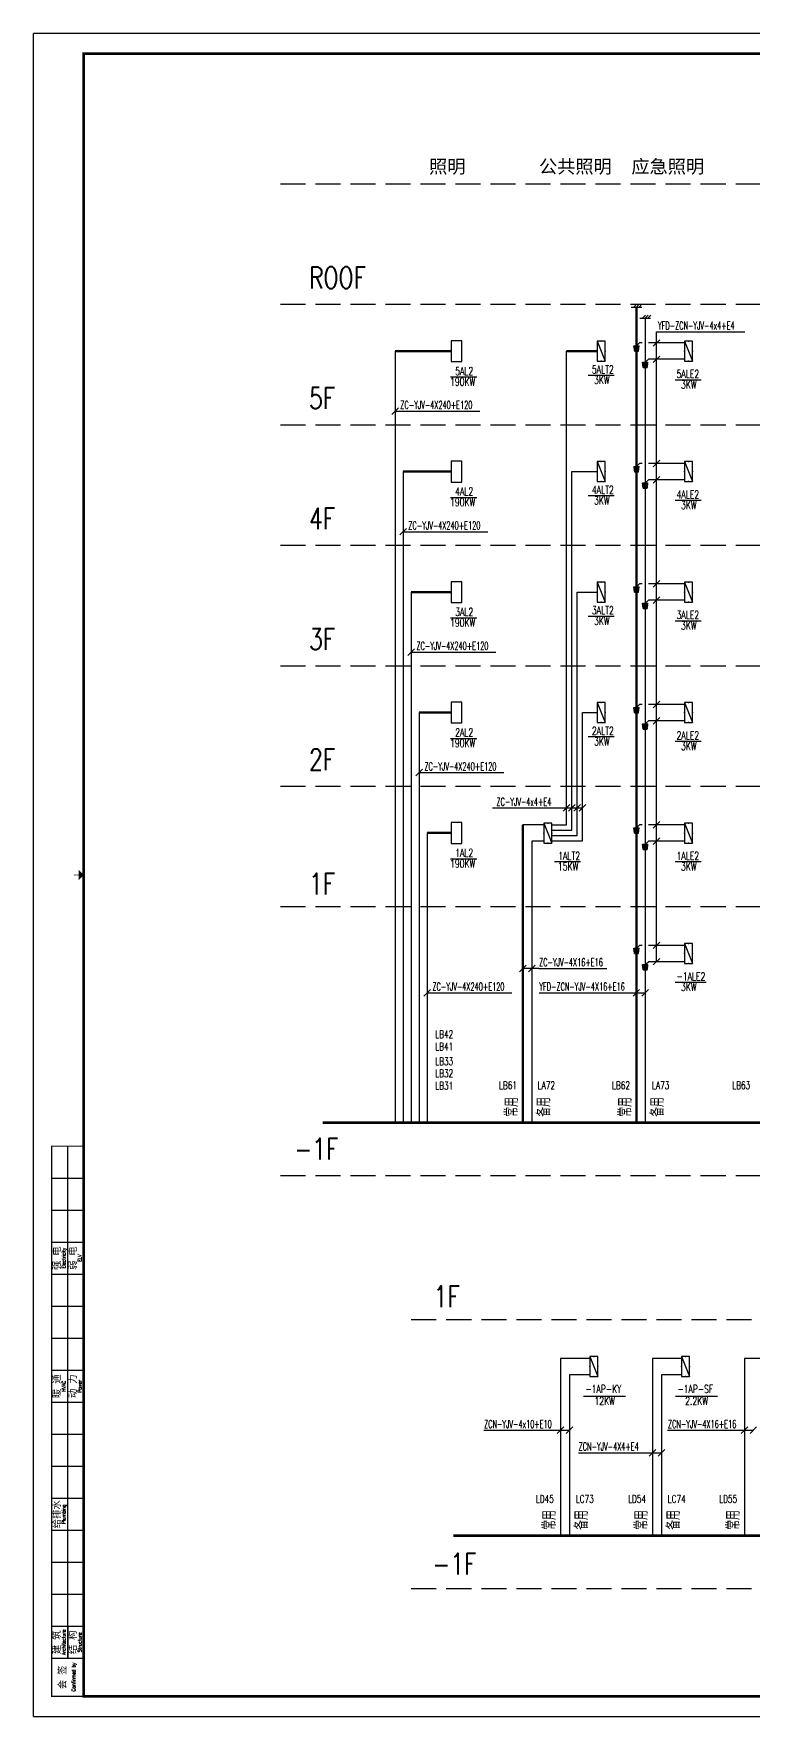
# Model space of a CAD drawing. Extents: x -336391 to 664021, y -458009 to -178412.
# Drawn here: x -207836 to -171877, y -458009 to -373909 of the extents above; entities that cross this region are included whole.
import ezdxf
from ezdxf.enums import TextEntityAlignment as Align

# ---------------------------------------------------------------- set-up
doc = ezdxf.new("R2010")
doc.units = 0
doc.header["$LTSCALE"] = 1000
doc.header["$MEASUREMENT"] = 0
doc.linetypes.add('DASH', pattern=[0.35, 0.25, -0.1])
doc.layers.get('0').update_dxf_attribs({"linetype": 'CONTINUOUS'})
for name, color, linetype in [('A-墙线', 7, 'CONTINUOUS'), ('AXIS', 3, 'CONTINUOUS'), ('EQUIP', 3, 'CONTINUOUS'), ('SIG_TEXT', 7, 'CONTINUOUS'), ('STAIR', 4, 'CONTINUOUS'), ('WIRE-照明', 6, 'CONTINUOUS'), ('图框', 7, 'CONTINUOUS'), ('电气-文字', 4, 'CONTINUOUS')]:
    doc.layers.add(name, color=color, linetype=linetype)
doc.layers.add('WIRE', color=6, linetype='CONTINUOUS', lineweight=50)
doc.styles.add('_TCH_LABEL', font='COMPLEX', dxfattribs={"bigfont": 'GBCBIG'})
doc.styles.add('HZ', font='tjromans.shx', dxfattribs={"width": 0.75, "bigfont": 'tjhztxt.shx'})
doc.styles.get("Standard").update_dxf_attribs({"font": 'simplex.shx', "bigfont": 'hztxt.shx'})
doc.styles.add('STYLE2', font='')
doc.styles.add('TKZ2_tjkts.shx', font='tjromant.shx', dxfattribs={"bigfont": 'tjkts.shx'})
doc.styles.get('STYLE2').set_extended_font_data('SimSun')

# ---------------------------------------------------------------- blocks, each defined once
blk = doc.blocks.new('$equip$00001416')
for p, q in [((0.75, 0.6), (-0.75, 0.6)), ((-0.75, 0), (0.75, 0.6)), ((-0.75, 0.6), (-0.75, 0)), ((-0.75, 0), (0.75, 0)), ((0.75, 0), (0.75, 0.6))]:
    blk.add_line(p, q)
for p in [(-0.75, 0.3), (0, 0.6), (0, 0), (0.75, 0.3)]:
    blk.add_point(p)
at = {"style": '_TCH_LABEL', "flags": 9}
blk.add_attdef('A', (0, 0), '', height=0.00002, dxfattribs=at)
blk = doc.blocks.new('_LINKPT1')
at = {"color": 0}
blk.add_line((0, 0), (0, 0), dxfattribs=at)
blk = doc.blocks.new('1J1E78OP')
for p, q in [((0.78, 0.4), (-0.78, 0.4)), ((-0.78, 0.4), (-0.78, -0.4)), ((0.78, -0.4), (0.78, 0.4)), ((-0.78, -0.4), (0.78, -0.4))]:
    blk.add_line(p, q)
at = {"const_width": 0.04}
blk.add_lwpolyline([(-0.78, 0.4), (-0.78, -0.4), (0.78, -0.4), (0.78, 0.4)], close=True, dxfattribs=at)
at = {"xscale": 0.002, "yscale": 0.002, "zscale": 0.002}
for p in [(-0.78, 0), (0, 0.4), (0.78, 0), (0, -0.4)]:
    blk.add_blockref('_LINKPT1', p, dxfattribs=at)
at = {"flags": 9}
blk.add_attdef('A', (0, 0), '', height=0.00002, dxfattribs=at)
blk = doc.blocks.new('tk2')
at = {"layer": '图框'}
for p, q in [((118900, 84100), (0, 84100)), ((0, 0), (0, 84100)), ((1700, 2900), (1700, 28500)), ((900, 26900), (2500, 26900)), ((900, 25300), (2500, 25300)), ((900, 23700), (2500, 23700)), ((900, 22100), (2500, 22100)), ((900, 20500), (2500, 20500)), ((900, 18900), (2500, 18900)), ((900, 17300), (2500, 17300)), ((900, 15700), (2500, 15700)), ((900, 14100), (2500, 14100)), ((900, 12500), (2500, 12500)), ((900, 10900), (2500, 10900)), ((900, 9300), (2500, 9300)), ((900, 7700), (2500, 7700)), ((900, 6100), (2500, 6100)), ((900, 4500), (2500, 4500)), ((1700, 4500), (1700, 2900)), ((900, 2900), (2500, 2900)), ((0, 0), (118900, 0))]:
    blk.add_line(p, q, dxfattribs=at)
at = {"layer": '图框', "const_width": 120}
blk.add_lwpolyline([(117900, 1000), (117900, 83100), (2500, 83100), (2500, 1000)], close=True, dxfattribs=at)
at = {"layer": '图框'}
for points, const_width in [([(2250, 42050), (2000, 42050)], 30), ([(2500, 1000), (900, 1000), (900, 28500), (2500, 28500)], 60)]:
    blk.add_lwpolyline(points, dxfattribs=dict(at, const_width=const_width))
blk.add_solid([(2250, 41800), (2250, 42300), (2500, 42050)], dxfattribs=at)
at = {"layer": '图框', "style": 'TKZ2_tjkts.shx'}
for s, p in [('强 电', (1179, 22900)), ('弱 电', (1979, 22900)), ('暖 通', (1179, 16500)), ('动 力', (1979, 16500)), ('给排水', (1179, 10100)), ('建 筑', (1179, 3700)), ('结 构', (1979, 3700)), ('会 签', (1462, 1950))]:
    blk.add_text(s, height=360, rotation=90, dxfattribs=at).set_placement(p, align=Align.MIDDLE_CENTER)
at = {"layer": '图框', "style": 'TKZ2_tjkts.shx', "width": 0.8}
for s, p in [('Electricity', (1502, 22900)), ('ELV', (2302, 22900)), ('HVAC', (1502, 16500)), ('Power', (2302, 16500)), ('Plumbing', (1502, 10100)), ('Architecture', (1502, 3700)), ('Structure', (2302, 3700)), ('Confirmed by', (1995, 1961))]:
    blk.add_text(s, height=180, rotation=90, dxfattribs=at).set_placement(p, align=Align.MIDDLE_CENTER)

msp = doc.modelspace()

# ---------------------------------------------------------------- hatches: boundary and pattern name
at = {"layer": 'WIRE-照明'}
h = msp.add_hatch(dxfattribs=at)
h.set_pattern_fill('ANSI31', color=3, scale=133.333333, style=0)
h.set_pattern_definition([(45, (-146994.535, -381764.554), (-9.4280904, 9.4280904), [])])
h.paths.add_polyline_path([(-177855.6, -389517.7), (-177588.9, -389517.7), (-177622.2, -389784.3), (-177822.2, -389784.3)])
h = msp.add_hatch(dxfattribs=at)
h.set_pattern_fill('ANSI31', color=3, scale=133.333333, style=0)
h.set_pattern_definition([(45, (-146548.246, -382580.923), (-9.4280904, 9.4280904), [])])
h.paths.add_polyline_path([(-177409.3, -390334), (-177142.6, -390334), (-177175.9, -390600.7), (-177375.9, -390600.7)])
h = msp.add_hatch(dxfattribs=at)
h.set_pattern_fill('ANSI31', color=3, scale=133.333333, style=0)
h.set_pattern_definition([(45, (-146994.535, -387785.54), (-9.4280904, 9.4280904), [])])
h.paths.add_polyline_path([(-177855.6, -395538.7), (-177588.9, -395538.7), (-177622.2, -395805.3), (-177822.2, -395805.3)])
h = msp.add_hatch(dxfattribs=at)
h.set_pattern_fill('ANSI31', color=3, scale=133.333333, style=0)
h.set_pattern_definition([(45, (-146548.246, -388601.91), (-9.4280904, 9.4280904), [])])
h.paths.add_polyline_path([(-177409.3, -396355), (-177142.6, -396355), (-177175.9, -396621.7), (-177375.9, -396621.7)])
h = msp.add_hatch(dxfattribs=at)
h.set_pattern_fill('ANSI31', color=3, scale=133.333333, style=0)
h.set_pattern_definition([(45, (-146994.535, -393806.527), (-9.4280904, 9.4280904), [])])
h.paths.add_polyline_path([(-177855.6, -401559.7), (-177588.9, -401559.7), (-177622.2, -401826.3), (-177822.2, -401826.3)])
h = msp.add_hatch(dxfattribs=at)
h.set_pattern_fill('ANSI31', color=3, scale=133.333333, style=0)
h.set_pattern_definition([(45, (-146548.246, -394622.896), (-9.4280904, 9.4280904), [])])
h.paths.add_polyline_path([(-177409.3, -402376), (-177142.6, -402376), (-177175.9, -402642.7), (-177375.9, -402642.7)])
h = msp.add_hatch(dxfattribs=at)
h.set_pattern_fill('ANSI31', color=3, scale=133.333333, style=0)
h.set_pattern_definition([(45, (-146994.535, -399827.513), (-9.4280904, 9.4280904), [])])
h.paths.add_polyline_path([(-177855.6, -407580.6), (-177588.9, -407580.6), (-177622.2, -407847.3), (-177822.2, -407847.3)])
h = msp.add_hatch(dxfattribs=at)
h.set_pattern_fill('ANSI31', color=3, scale=133.333333, style=0)
h.set_pattern_definition([(45, (-146548.246, -400643.882), (-9.4280904, 9.4280904), [])])
h.paths.add_polyline_path([(-177409.3, -408397), (-177142.6, -408397), (-177175.9, -408663.7), (-177375.9, -408663.7)])
h = msp.add_hatch(dxfattribs=at)
h.set_pattern_fill('ANSI31', color=3, scale=133.333333, style=0)
h.set_pattern_definition([(45, (-146994.535, -405848.499), (-9.4280904, 9.4280904), [])])
h.paths.add_polyline_path([(-177855.6, -413601.6), (-177588.9, -413601.6), (-177622.2, -413868.3), (-177822.2, -413868.3)])
h = msp.add_hatch(dxfattribs=at)
h.set_pattern_fill('ANSI31', color=3, scale=133.333333, style=0)
h.set_pattern_definition([(45, (-146548.246, -406664.868), (-9.4280904, 9.4280904), [])])
h.paths.add_polyline_path([(-177409.3, -414418), (-177142.6, -414418), (-177175.9, -414684.7), (-177375.9, -414684.7)])
h = msp.add_hatch(dxfattribs=at)
h.set_pattern_fill('ANSI31', color=3, scale=133.333333, style=0)
h.set_pattern_definition([(45, (-146994.535, -411869.485), (-9.4280904, 9.4280904), [])])
h.paths.add_polyline_path([(-177855.6, -419622.6), (-177588.9, -419622.6), (-177622.2, -419889.3), (-177822.2, -419889.3)])
h = msp.add_hatch(dxfattribs=at)
h.set_pattern_fill('ANSI31', color=3, scale=133.333333, style=0)
h.set_pattern_definition([(45, (-146548.246, -412685.855), (-9.4280904, 9.4280904), [])])
h.paths.add_polyline_path([(-177409.3, -420439), (-177142.6, -420439), (-177175.9, -420705.6), (-177375.9, -420705.6)])

# ---------------------------------------------------------------- linework, layer by layer
at = {"layer": 'SIG_TEXT'}
for p, q in [((-176885.3, -389534.7), (-176555.3, -389204.7)), ((-176720.3, -420291), (-176720.3, -388813.6)), ((-176720.3, -388813.6), (-172302.2, -388813.6)), ((-176885.3, -390351.1), (-176555.3, -390021.1)), ((-180133.6, -390977.7), (-178828, -390977.7)), ((-187004.4, -391067.3), (-185698.9, -391067.3)), ((-175787.8, -391208), (-174482.3, -391208)), ((-189942.8, -392944), (-189612.9, -392614.1)), ((-189777.9, -392779.1), (-185544.2, -392779.1)), ((-176885.3, -395555.7), (-176555.3, -395225.7)), ((-176885.3, -396372), (-176555.3, -396042.1)), ((-187004.4, -397088.3), (-185698.9, -397088.3)), ((-180133.6, -396998.7), (-178828, -396998.7)), ((-175787.8, -397229), (-174482.3, -397229)), ((-189542.8, -398965), (-189212.9, -398635.1)), ((-189377.9, -398800), (-185144.2, -398800)), ((-176885.3, -401576.7), (-176555.3, -401246.7)), ((-176885.3, -402393), (-176555.3, -402063)), ((-187004.4, -403109.3), (-185698.9, -403109.3)), ((-180133.6, -403019.7), (-178828, -403019.7)), ((-175787.8, -403250), (-174482.3, -403250)), ((-189142.8, -404986), (-188812.9, -404656)), ((-188977.9, -404821), (-184744.2, -404821)), ((-176885.3, -407597.6), (-176555.3, -407267.7)), ((-176885.3, -408414), (-176555.3, -408084)), ((-187004.4, -409130.2), (-185698.9, -409130.2)), ((-180133.6, -409040.7), (-178828, -409040.7)), ((-175787.8, -409271), (-174482.3, -409271)), ((-188742.8, -411007), (-188412.9, -410677)), ((-188577.9, -410842), (-184344.2, -410842)), ((-184908.1, -412608.2), (-181159.2, -412608.2)), ((-181376.1, -412773.2), (-181046.1, -412443.2)), ((-181159.2, -412608.2), (-180411.1, -412608.2)), ((-181109.4, -412773.2), (-180779.5, -412443.2)), ((-180842.8, -412773.2), (-180512.8, -412443.2)), ((-180576.1, -412773.2), (-180246.1, -412443.2)), ((-176885.3, -413618.6), (-176555.3, -413288.7)), ((-176885.3, -414435), (-176555.3, -414105)), ((-187004.4, -415151.2), (-185698.9, -415151.2)), ((-181816, -415292), (-180510.5, -415292)), ((-175787.8, -415292), (-174482.3, -415292)), ((-176885.3, -419639.6), (-176555.3, -419309.6)), ((-183562.3, -420798.1), (-183232.3, -420468.1)), ((-183116, -420798.1), (-182786, -420468.1)), ((-176885.3, -420456), (-176555.3, -420126)), ((-182598.7, -420633.1), (-183397.3, -420633.1)), ((-182598.7, -420633.1), (-179194.3, -420633.1)), ((-175787.8, -421313), (-174227.6, -421313)), ((-188342.8, -422015.2), (-188012.9, -421685.2)), ((-188177.9, -421850.2), (-183951.3, -421850.2)), ((-182583.7, -421850.2), (-178076.4, -421850.2)), ((-178076.4, -421850.2), (-177275.9, -421850.2)), ((-177887.2, -422015.2), (-177557.3, -421685.2)), ((-177440.9, -422015.2), (-177111, -421685.2)), ((-180358.2, -442003.5), (-178267.9, -442003.5)), ((-175763.9, -442003.5), (-173673.6, -442003.5)), ((-185346.9, -443710.5), (-181066.1, -443710.5)), ((-181677.4, -443875.5), (-181347.4, -443545.5)), ((-181231, -443875.5), (-180901.1, -443545.5)), ((-176158.2, -443710.5), (-171877.4, -443710.5)), ((-172488.7, -443875.5), (-172158.8, -443545.5)), ((-172042.4, -443875.5), (-171712.4, -443545.5)), ((-180619.2, -444832.9), (-177008.1, -444832.9)), ((-177083.1, -444997.9), (-176753.1, -444667.9)), ((-177008.1, -444832.9), (-176471.7, -444832.9)), ((-176636.7, -444997.9), (-176306.8, -444667.9))]:
    msp.add_line(p, q, dxfattribs=at)
at = {"layer": 'STAIR', "linetype": 'DASH', "ltscale": 5}
for p, q in [((-195509.5, -381413.1), (-123820.1, -381413.1)), ((-195509.5, -381413.1), (-123820.1, -381413.1)), ((-195509.5, -387434.1), (-123820.1, -387434.1)), ((-195509.5, -387434.1), (-123820.1, -387434.1)), ((-195509.5, -393455), (-123820.1, -393455)), ((-195509.5, -393455), (-123820.1, -393455)), ((-195509.5, -399476), (-123820.1, -399476)), ((-195509.5, -405497), (-123820.1, -405497)), ((-195509.5, -411518), (-123820.1, -411518)), ((-195509.5, -417539), (-123820.1, -417539)), ((-195509.5, -430975.9), (-123820.1, -430975.9)), ((-188967.3, -438182), (-126761.7, -438182)), ((-188967.3, -451618.9), (-126761.7, -451618.9))]:
    msp.add_line(p, q, dxfattribs=at)
at = {"layer": 'WIRE'}
for p, q in [((-177722.2, -387575.5), (-177722.3, -428329.9)), ((-186971.2, -389775.5), (-189777.9, -389775.5)), ((-179684.7, -389777.9), (-181211.1, -389777.9)), ((-186971.2, -395796.5), (-189377.9, -395796.5)), ((-186971.2, -401817.4), (-188977.9, -401817.4)), ((-186971.2, -407838.4), (-188577.9, -407838.4)), ((-183397.3, -413453.6), (-183397.3, -428329.9)), ((-186971.2, -413859.4), (-188177.9, -413859.4))]:
    msp.add_line(p, q, dxfattribs=at)
at = {"layer": 'WIRE-照明'}
for p, q in [((-177988.9, -387575.5), (-177455.6, -387575.5)), ((-177855.6, -387575.5), (-177714.1, -387434.1)), ((-177722.2, -387575.5), (-177580.8, -387434.1)), ((-177588.9, -387575.5), (-177447.5, -387434.1)), ((-177542.6, -388128.3), (-177009.3, -388128.3)), ((-177409.3, -388128.3), (-177267.9, -387986.8)), ((-177275.9, -388128.3), (-177134.5, -387986.8)), ((-177275.9, -388128.3), (-177275.9, -428329.9)), ((-177142.6, -388128.3), (-177001.2, -387986.8)), ((-177722.2, -389517.7), (-177565.5, -389369.7)), ((-177428.2, -389369.7), (-177565.5, -389369.7)), ((-175309.7, -389369.7), (-177122.1, -389369.7)), ((-189777.9, -389775.5), (-189777.9, -428329.9)), ((-181211.1, -413455.1), (-181211.1, -389777.9)), ((-177275.9, -390334), (-177119.2, -390186.1)), ((-175309.7, -390186.1), (-177119.2, -390186.1)), ((-189377.9, -395796.5), (-189377.9, -428329.9)), ((-180944.5, -395798.9), (-179684.7, -395798.9)), ((-180944.5, -413721.7), (-180944.5, -395798.9)), ((-177722.2, -395538.7), (-177565.5, -395390.7)), ((-177428.2, -395390.7), (-177565.5, -395390.7)), ((-175309.7, -395390.7), (-177122.1, -395390.7)), ((-177275.9, -396355), (-177119.2, -396207.1)), ((-175309.7, -396207.1), (-177119.2, -396207.1)), ((-188977.9, -401817.4), (-188977.9, -428329.9)), ((-180677.8, -401819.9), (-179684.7, -401819.9)), ((-180677.8, -413988.4), (-180677.8, -401819.9)), ((-177722.2, -401559.7), (-177565.5, -401411.7)), ((-177428.2, -401411.7), (-177565.5, -401411.7)), ((-175309.7, -401411.7), (-177122.1, -401411.7)), ((-177275.9, -402376), (-177119.2, -402228)), ((-175309.7, -402228), (-177119.2, -402228)), ((-188577.9, -407838.4), (-188577.9, -428329.9)), ((-180411.1, -407840.8), (-179684.7, -407840.8)), ((-180411.1, -414255.1), (-180411.1, -407840.8)), ((-177722.2, -407580.6), (-177565.5, -407432.7)), ((-177428.2, -407432.7), (-177565.5, -407432.7)), ((-175309.7, -407432.7), (-177122.1, -407432.7)), ((-177275.9, -408397), (-177119.2, -408249)), ((-175309.7, -408249), (-177119.2, -408249)), ((-182338.7, -413453.6), (-183397.3, -413453.6)), ((-181938.7, -413455.1), (-181211.1, -413455.1)), ((-181938.7, -413721.7), (-180944.5, -413721.7)), ((-177722.2, -413601.6), (-177565.5, -413453.6)), ((-177428.2, -413453.6), (-177565.5, -413453.6)), ((-175309.7, -413453.6), (-177122.1, -413453.6)), ((-188177.9, -413859.4), (-188177.9, -428329.9)), ((-182951, -414270), (-182951, -428329.9)), ((-182338.7, -414270), (-182951, -414270)), ((-181938.7, -413988.4), (-180677.8, -413988.4)), ((-181938.7, -414255.1), (-180411.1, -414255.1)), ((-177275.9, -414418), (-177119.2, -414270)), ((-175309.7, -414270), (-177119.2, -414270)), ((-177722.2, -419622.6), (-177565.5, -419474.6)), ((-177428.2, -419474.6), (-177565.5, -419474.6)), ((-175309.7, -419474.6), (-177122.1, -419474.6)), ((-177275.9, -420439), (-177119.2, -420291)), ((-175309.7, -420291), (-177119.2, -420291)), ((-180053.7, -440117.7), (-181512.4, -440117.7)), ((-181512.4, -440117.7), (-181512.4, -448973)), ((-175459.4, -440117.7), (-176918.1, -440117.7)), ((-176918.1, -440117.7), (-176918.1, -448973)), ((-172323.7, -440117.7), (-172323.8, -448973)), ((-170865.1, -440117.7), (-172323.7, -440117.7)), ((-180053.7, -440934), (-181066.1, -440934)), ((-181066.1, -440934), (-181066.1, -448972.9)), ((-175459.4, -440934), (-176471.7, -440934)), ((-176471.7, -440934), (-176471.7, -448972.9))]:
    msp.add_line(p, q, dxfattribs=at)
at = {"layer": 'WIRE-照明', "color": 3}
for p, q in [((-177855.6, -389517.7), (-177588.9, -389517.7)), ((-177822.2, -389784.3), (-177622.2, -389784.3)), ((-177622.2, -389784.3), (-177588.9, -389517.7)), ((-177409.3, -390334), (-177142.6, -390334)), ((-177375.9, -390600.7), (-177409.3, -390334)), ((-177409.3, -390334), (-177142.6, -390334)), ((-177375.9, -390600.7), (-177175.9, -390600.7)), ((-177175.9, -390600.7), (-177142.6, -390334)), ((-177855.6, -395538.7), (-177588.9, -395538.7)), ((-177822.2, -395805.3), (-177622.2, -395805.3)), ((-177622.2, -395805.3), (-177588.9, -395538.7)), ((-177409.3, -396355), (-177142.6, -396355)), ((-177375.9, -396621.7), (-177409.3, -396355)), ((-177409.3, -396355), (-177142.6, -396355)), ((-177375.9, -396621.7), (-177175.9, -396621.7)), ((-177175.9, -396621.7), (-177142.6, -396355)), ((-177855.6, -401559.7), (-177588.9, -401559.7)), ((-177822.2, -401826.3), (-177855.6, -401559.7)), ((-177822.2, -401826.3), (-177622.2, -401826.3)), ((-177622.2, -401826.3), (-177588.9, -401559.7)), ((-177409.3, -402376), (-177142.6, -402376)), ((-177375.9, -402642.7), (-177409.3, -402376)), ((-177409.3, -402376), (-177142.6, -402376)), ((-177375.9, -402642.7), (-177175.9, -402642.7)), ((-177175.9, -402642.7), (-177142.6, -402376)), ((-177822.2, -407847.3), (-177855.6, -407580.6)), ((-177855.6, -407580.6), (-177588.9, -407580.6)), ((-177822.2, -407847.3), (-177622.2, -407847.3)), ((-177622.2, -407847.3), (-177588.9, -407580.6)), ((-177409.3, -408397), (-177142.6, -408397)), ((-177375.9, -408663.7), (-177409.3, -408397)), ((-177409.3, -408397), (-177142.6, -408397)), ((-177375.9, -408663.7), (-177175.9, -408663.7)), ((-177175.9, -408663.7), (-177142.6, -408397)), ((-177855.6, -413601.6), (-177588.9, -413601.6)), ((-177822.2, -413868.3), (-177855.6, -413601.6)), ((-177622.2, -413868.3), (-177588.9, -413601.6)), ((-177822.2, -413868.3), (-177622.2, -413868.3)), ((-177409.3, -414418), (-177142.6, -414418)), ((-177375.9, -414684.7), (-177409.3, -414418)), ((-177409.3, -414418), (-177142.6, -414418)), ((-177175.9, -414684.7), (-177142.6, -414418)), ((-177375.9, -414684.7), (-177175.9, -414684.7)), ((-177855.6, -419622.6), (-177588.9, -419622.6)), ((-177822.2, -419889.3), (-177855.6, -419622.6)), ((-177622.2, -419889.3), (-177588.9, -419622.6)), ((-177822.2, -419889.3), (-177622.2, -419889.3)), ((-177409.3, -420439), (-177142.6, -420439)), ((-177375.9, -420705.6), (-177409.3, -420439)), ((-177409.3, -420439), (-177142.6, -420439)), ((-177175.9, -420705.6), (-177142.6, -420439)), ((-177375.9, -420705.6), (-177175.9, -420705.6))]:
    msp.add_line(p, q, dxfattribs=at)
at = {"layer": 'WIRE-照明', "const_width": 133.3}
for points in [[(-193403.8, -428329.9), (-127710.8, -428329.9)], [(-186861.6, -448972.9), (-130652.5, -448972.9)]]:
    msp.add_lwpolyline(points, dxfattribs=at)

# ---------------------------------------------------------------- block references
at = {"layer": 'A-墙线'}
msp.add_blockref('tk2', (-207836.3, -458008.9), dxfattribs=at)
at = {"layer": 'EQUIP', "xscale": 666.6666666665988, "yscale": 666.6666666665988, "rotation": 270}
for name, p, zscale in [('1J1E78OP', (-186707.6, -389778.5), 666.6666666665988), ('$equip$00001416', (-179684.7, -389777.9), 666.6666666665988), ('$equip$00001416', (-175309.7, -389777.9), 666.6666666666667), ('1J1E78OP', (-186707.6, -395799.5), 666.6666666665988), ('$equip$00001416', (-179684.7, -395798.9), 666.6666666665988), ('$equip$00001416', (-175309.7, -395798.9), 666.6666666666667), ('1J1E78OP', (-186707.6, -401820.5), 666.6666666665988), ('$equip$00001416', (-179684.7, -401819.9), 666.6666666665988), ('$equip$00001416', (-175309.7, -401819.9), 666.6666666666667), ('1J1E78OP', (-186707.6, -407841.5), 666.6666666665988), ('$equip$00001416', (-179684.7, -407840.8), 666.6666666665988), ('$equip$00001416', (-175309.7, -407840.8), 666.6666666666667), ('1J1E78OP', (-186707.6, -413862.5), 666.6666666665988), ('$equip$00001416', (-182338.7, -413861.8), 666.6666666666667), ('$equip$00001416', (-175309.7, -413861.8), 666.6666666666667), ('$equip$00001416', (-175309.7, -419882.8), 666.6666666666667), ('$equip$00001416', (-180053.7, -440525.9), 666.6666666666667), ('$equip$00001416', (-175459.4, -440525.9), 666.6666666666667)]:
    msp.add_blockref(name, p, dxfattribs=dict(at, zscale=zscale))

# ---------------------------------------------------------------- texts
at = {"layer": 'AXIS', "color": 7, "style": 'HZ', "width": 0.75}
for s, p in [('ROOF', (-194077.2, -386637.8)), ('5F', (-194077.2, -392658.8)), ('4F', (-194077.2, -398679.8)), ('3F', (-194077.2, -404700.7)), ('2F', (-194077.2, -410721.7)), ('1F', (-194077.2, -416925.6)), ('-1F', (-194810.1, -430179.6)), ('1F', (-187846.2, -437565.1)), ('-1F', (-187912.7, -450924.2))]:
    msp.add_text(s, height=1066.67, dxfattribs=at).set_placement(p)
at = {"layer": 'SIG_TEXT', "color": 7, "style": 'STYLE2'}
for s, p in [('公共照明 ', (-182586.8, -380881.8)), ('应急照明 ', (-177970.6, -380881.8)), ('照明', (-188076.8, -380881.8))]:
    msp.add_text(s, height=666.67, dxfattribs=at).set_placement(p)
at = {"layer": 'SIG_TEXT', "style": 'HZ'}
for s, width, p in [('YFD-ZCN-YJV-4x4+E4', 0.6, (-176641.3, -388702.6)), ('5AL2', 0.7, (-186773.8, -390971.9)), ('5ALT2', 0.7, (-179943, -390888.4)), ('5ALE2', 0.7, (-175712.4, -391118.7)), ('ZC-YJV-4X240+E120', 0.6, (-189513.4, -392668.1)), ('4AL2', 0.7, (-186773.8, -396992.9)), ('4ALT2', 0.7, (-179943, -396909.4)), ('4ALE2', 0.7, (-175712.4, -397139.7)), ('ZC-YJV-4X240+E120', 0.6, (-189113.4, -398689)), ('3AL2', 0.7, (-186773.8, -403013.9)), ('3ALT2', 0.7, (-179943, -402930.3)), ('3ALE2', 0.7, (-175712.4, -403160.6)), ('ZC-YJV-4X240+E120', 0.6, (-188713.4, -404710)), ('2AL2', 0.7, (-186773.8, -409034.9)), ('2ALT2', 0.7, (-179943, -408951.3)), ('2ALE2', 0.7, (-175712.4, -409181.6)), ('ZC-YJV-4X240+E120', 0.6, (-188313.4, -410731)), ('ZC-YJV-4x4+E4', 0.6, (-184713, -412497.2)), ('1AL2', 0.7, (-186773.8, -415055.8)), ('1ALT2', 0.7, (-181625.4, -415202.6)), ('1ALE2', 0.7, (-175712.4, -415202.6)), ('ZC-YJV-4X16+E16', 0.6, (-182583.4, -420522.1)), ('ZC-YJV-4X240+E120', 0.6, (-187913.4, -421739.2)), ('YFD-ZCN-YJV-4X16+E16', 0.6, (-182568, -421739.2)), ('-1ALE2', 0.7, (-175712.4, -421223.6)), ('-1AP-KY', 0.7, (-180266.7, -441846.8)), ('-1AP-SF', 0.7, (-175672.3, -441846.8)), ('ZCN-YJV-4x10+E10', 0.6, (-185331.1, -443599.5)), ('ZCN-YJV-4X16+E16', 0.6, (-176142.5, -443599.5)), ('ZCN-YJV-4X4+E4', 0.6, (-180603.9, -444721.9))]:
    msp.add_text(s, height=400, dxfattribs=dict(at, width=width)).set_placement(p)
at = {"layer": 'SIG_TEXT', "style": 'HZ', "width": 0.7}
for s, p in [('3KW', (-179445.6, -391218.3)), ('190KW', (-186400, -391302.5)), ('3KW', (-175099.9, -391448.6)), ('190KW', (-186400, -397323.5)), ('3KW', (-179445.6, -397239.2)), ('3KW', (-175099.9, -397469.5)), ('190KW', (-186400, -403344.5)), ('3KW', (-179445.6, -403260.2)), ('3KW', (-175099.9, -403490.5)), ('190KW', (-186400, -409365.5)), ('3KW', (-179445.6, -409281.2)), ('3KW', (-175099.9, -409511.5)), ('190KW', (-186400, -415386.5)), ('15KW', (-181128, -415532.5)), ('3KW', (-175099.9, -415532.5)), ('3KW', (-175099.9, -421553.5)), ('12KW', (-179305.9, -442238.7)), ('2.2KW', (-174711.6, -442238.7))]:
    msp.add_text(s, height=400, dxfattribs=at).set_placement(p, align=Align.MIDDLE)
for s, p in [('常用', (-183630, -428043.4)), ('备用', (-182023.1, -428043.4)), ('常用', (-177954.9, -428043.4)), ('备用', (-176348, -428043.4)), ('常用', (-181745.1, -448686.6)), ('备用', (-180138.2, -448686.6)), ('常用', (-177150.7, -448686.4)), ('备用', (-175543.8, -448686.4)), ('常用', (-172556.4, -448686.4))]:
    msp.add_text(s, height=666.67, rotation=90, dxfattribs=at).set_placement(p)
at = {"layer": '电气-文字', "style": 'HZ', "width": 0.7}
for s, p in [('LB42', (-187771.6, -424109.5)), ('LB41', (-187771.6, -424723.8)), ('LB33', (-187771.6, -425461.2)), ('LB32', (-187771.6, -426062.1)), ('LB31', (-187771.6, -426685.1)), ('LB61', (-184585.5, -426658.1)), ('LA72', (-182652.1, -426658.1)), ('LB62', (-178939.5, -426658.1)), ('LA73', (-176939.7, -426658.1)), ('LB63', (-172932.3, -426658.1)), ('LD45', (-182744.9, -447333.5)), ('LC73', (-180748.9, -447333.5)), ('LD54', (-178135.8, -447333.5)), ('LC74', (-176154.5, -447333.5)), ('LD55', (-173582.7, -447333.5))]:
    msp.add_text(s, height=384, dxfattribs=at).set_placement(p)

doc.saveas('drawing.dxf')
